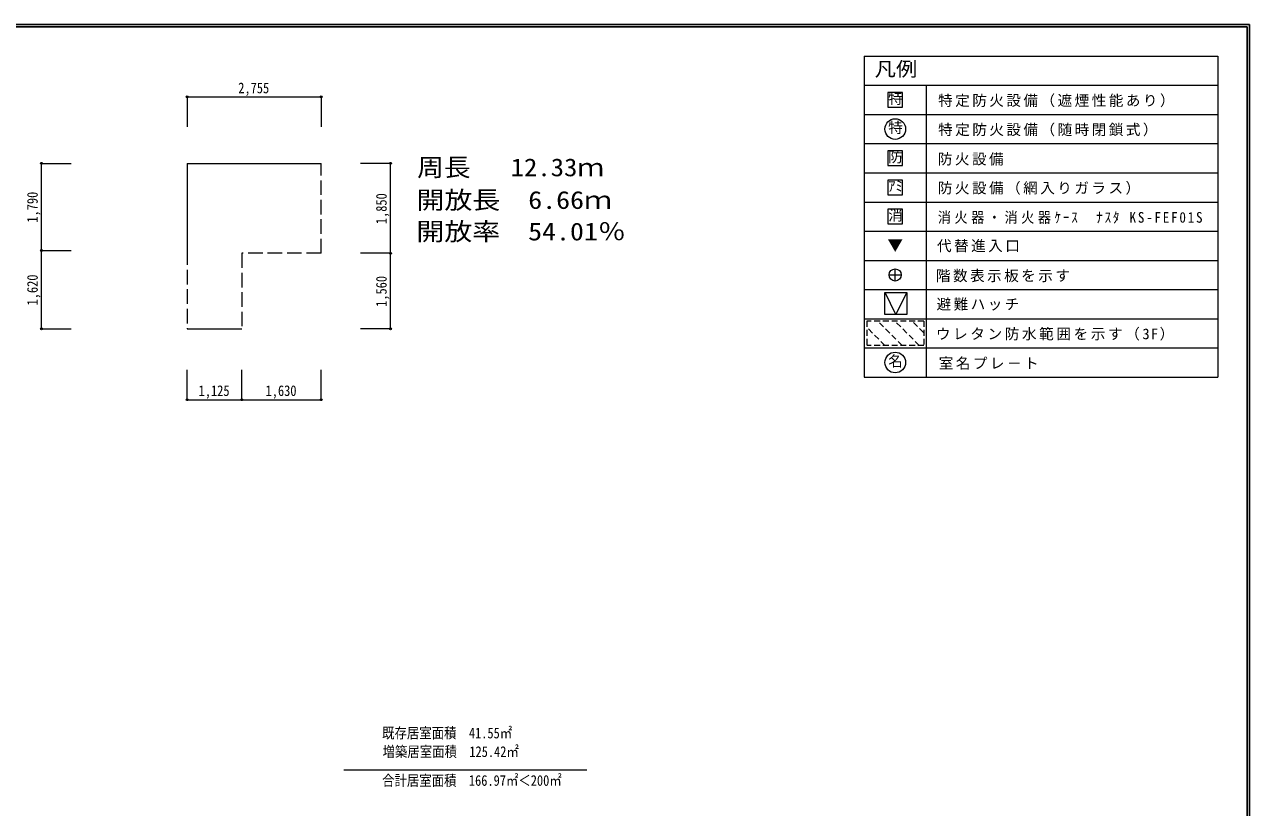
# Model space of a CAD drawing. Units: millimetres at full size. Extents: x -443943 to 462275, y -43546 to 79452.
# Drawn here: x 3496 to 28692, y 173 to 16273 of the extents above; entities that cross this region are included whole.
import ezdxf
from ezdxf.enums import TextEntityAlignment as Align

# ---------------------------------------------------------------- set-up
doc = ezdxf.new("R2010")
doc.units = ezdxf.units.MM
doc.header["$LTSCALE"] = 100
doc.header["$PDMODE"] = 32
doc.header["$PDSIZE"] = 40
for name, pattern in [('CHAIN1', [8, 5, -1, 1, -1]), ('DASHED1', [1.8, 1.2, -0.6]), ('DASHED3', [4, 3, -1])]:
    doc.linetypes.add(name, pattern=pattern)
for name, color, linetype, lineweight in [('4-1_通り芯', 4, 'Continuous', 9), ('4-B_E-PANL', 1, 'Continuous', 18), ('8-1_通り芯', 7, 'Continuous', 15)]:
    doc.layers.add(name, color=color, linetype=linetype, lineweight=lineweight)
doc.styles.add('HGｺﾞｼｯｸM', font='')
doc.styles.add('ＭＳ ゴシック', font='')
doc.styles.get('HGｺﾞｼｯｸM').set_extended_font_data('HGｺﾞｼｯｸM')
doc.styles.get('ＭＳ ゴシック').set_extended_font_data('MS Gothic')

msp = doc.modelspace()

# ---------------------------------------------------------------- linework, layer by layer
at = {"layer": '4-1_通り芯', "color": 5, "lineweight": 30}
for p, q in [((-26707.8, 16273.1), (28692.2, 16273.1)), ((-26657.8, 16223.1), (28642.2, 16223.1)), ((28642.2, 16223.1), (28642.2, -21030.8)), ((28692.2, 16273.1), (28692.2, -23080.8))]:
    msp.add_line(p, q, dxfattribs=at)
at = {"layer": '4-1_通り芯', "color": 7, "lineweight": 15}
for p, q in [((20768.6, 15623.1), (28042.2, 15623.1)), ((20768.6, 15623.1), (20768.6, 9023.2)), ((28042.2, 15623.1), (28042.2, 9023.2)), ((20768.6, 15023.1), (28042.2, 15023.1)), ((22042.2, 15023.1), (22042.2, 9023.2)), ((20768.6, 14423.1), (28042.2, 14423.1)), ((20768.6, 13823.1), (28042.2, 13823.1)), ((20768.6, 13223.1), (28042.2, 13223.1)), ((20768.6, 12623.1), (28042.2, 12623.1)), ((20768.6, 12023.1), (28042.2, 12023.1)), ((20768.6, 11423.1), (28042.2, 11423.1)), ((20768.6, 10823.1), (28042.2, 10823.1)), ((21643.7, 10532.5), (21643.7, 10521.3)), ((20768.6, 10223.1), (28042.2, 10223.1)), ((20768.6, 9623.2), (28042.2, 9623.2)), ((20768.6, 9023.2), (28042.2, 9023.2))]:
    msp.add_line(p, q, dxfattribs=at)
at = {"layer": '4-1_通り芯', "color": 1, "lineweight": 18}
for p, q in [((21255.4, 14873.1), (21255.4, 14573.1)), ((21555.4, 14873.1), (21255.4, 14873.1)), ((21555.4, 14573.1), (21555.4, 14873.1)), ((21255.4, 14573.1), (21555.4, 14573.1)), ((21255.4, 13673.1), (21255.4, 13373.1)), ((21555.4, 13673.1), (21255.4, 13673.1)), ((21555.4, 13373.1), (21555.4, 13673.1)), ((21255.4, 13373.1), (21555.4, 13373.1)), ((21255.4, 13073.1), (21255.4, 12773.1)), ((21555.4, 13073.1), (21255.4, 13073.1)), ((21555.4, 12773.1), (21555.4, 13073.1)), ((21255.4, 12773.1), (21555.4, 12773.1)), ((21255.4, 12473.1), (21255.4, 12173.1)), ((21555.4, 12473.1), (21255.4, 12473.1)), ((21555.4, 12173.1), (21555.4, 12473.1)), ((21255.4, 12173.1), (21555.4, 12173.1))]:
    msp.add_line(p, q, dxfattribs=at)
at = {"layer": '4-1_通り芯', "color": 2, "lineweight": 15}
for p, q in [((21280.2, 11123.1), (21530.5, 11123.1)), ((21405.4, 10998), (21405.4, 11248.3))]:
    msp.add_line(p, q, dxfattribs=at)
at = {"layer": '4-1_通り芯', "color": 2, "linetype": 'CHAIN1', "lineweight": 15}
for p, q in [((21418.7, 10313.3), (21193.7, 10763.2)), ((21643.7, 10763.2), (21418.7, 10313.3))]:
    msp.add_line(p, q, dxfattribs=at)
at = {"layer": '4-1_通り芯', "linetype": 'DASHED1'}
for p, q in [((21992.2, 10173.1), (20818.6, 10173.1)), ((20818.6, 10173.1), (20818.6, 9673.1)), ((21547.5, 9673.1), (21047.5, 10173.1)), ((21901.1, 9673.1), (21401.1, 10173.1)), ((21992.2, 9935.6), (21754.6, 10173.1)), ((21992.2, 10173.1), (21992.2, 9673.1)), ((21194, 9673.1), (20818.6, 10048.5)), ((20840.4, 9673.1), (20818.6, 9694.9)), ((21992.2, 9673.1), (20818.6, 9673.1))]:
    msp.add_line(p, q, dxfattribs=at)
at = {"layer": '4-1_通り芯', "color": 2, "lineweight": 15}
msp.add_lwpolyline([(21193.7, 10313.3), (21193.7, 10763.2), (21643.7, 10763.2), (21643.7, 10313.3)], close=True, dxfattribs=at)
at = {"layer": '4-1_通り芯', "color": 1, "lineweight": 18}
for centre in [(21405.4, 14123), (21405.4, 9323.1)]:
    msp.add_circle(centre, 212.1, dxfattribs=at)
at = {"layer": '4-1_通り芯', "color": 2, "lineweight": 15}
msp.add_circle((21405.4, 11123.1), 125.1, dxfattribs=at)
at = {"layer": '4-1_通り芯', "color": 1}
msp.add_solid([(21554.9, 11856.8), (21254.9, 11856.8), (21404.9, 11597)], dxfattribs=at)
at = {"layer": '4-B_E-PANL', "color": 7, "lineweight": 15}
msp.add_line((10067.3, 945.9), (15060.2, 945.9), dxfattribs=at)
at = {"layer": '8-1_通り芯'}
for p, q in [((6840, 14783.5), (6915, 14783.5)), ((6840, 14783.5), (6840, 14171.2)), ((6915, 14783.5), (9595, 14783.5)), ((9595, 14783.5), (9595, 14171.2)), ((3844.2, 11628.2), (3844.2, 13418.2)), ((3844.2, 13418.2), (4456.5, 13418.2)), ((11021, 13418.2), (10408.7, 13418.2)), ((11021, 11568.2), (11021, 13418.2)), ((3844.2, 10016), (3844.2, 11628.2)), ((3844.2, 11628.2), (4456.5, 11628.2)), ((11021, 11568.2), (10408.7, 11568.2)), ((11021, 10016), (11021, 11568.2)), ((3844.2, 10016), (4456.5, 10016)), ((11021, 10016), (10408.7, 10016)), ((6840, 8558.4), (6840, 9170.7)), ((7965, 8558.4), (7965, 9170.7)), ((9595, 8558.4), (9595, 9170.7)), ((6840, 8558.4), (7965, 8558.4)), ((7965, 8558.4), (9595, 8558.4))]:
    msp.add_line(p, q, dxfattribs=at)
at = {"layer": '8-1_通り芯', "color": 2}
for p, q in [((6840, 13418.2), (9595, 13418.2)), ((6840, 13418.2), (6840, 11628.2)), ((6840, 10016), (7965, 10016))]:
    msp.add_line(p, q, dxfattribs=at)
at = {"layer": '8-1_通り芯', "color": 4, "linetype": 'DASHED3', "lineweight": 9}
for p, q in [((9595, 11568.2), (9595, 13418.2)), ((6840, 11628.2), (6840, 10016))]:
    msp.add_line(p, q, dxfattribs=at)
msp.add_lwpolyline([(9595, 11568.2), (7965, 11568.2), (7965, 10016)], dxfattribs=at)
at = {"layer": '8-1_通り芯'}
for p in [(6840, 14783.5), (9595, 14783.5), (3844.2, 13418.2), (11021, 13418.2), (3844.2, 11628.2), (11021, 11568.2), (3844.2, 10016), (11021, 10016), (6840, 8558.4), (7965, 8558.4), (9595, 8558.4)]:
    msp.add_point(p, dxfattribs=at)

# ---------------------------------------------------------------- texts
at = {"layer": '4-1_通り芯', "color": 2, "style": 'HGｺﾞｼｯｸM', "width": 1.1}
msp.add_text('凡例', height=293.3, dxfattribs=at).set_placement((20980.4, 15123.1), align=Align.BOTTOM_LEFT)
at = {"layer": '4-1_通り芯', "color": 1, "style": 'ＭＳ ゴシック'}
for s, p in [('特', (21260.7, 14576.5)), ('特', (21260.7, 13976.4)), ('防', (21260.7, 13376.5)), ('ｱﾐ', (21260.7, 12776.5)), ('消', (21260.7, 12176.5)), ('名', (21260.7, 9176.5))]:
    msp.add_text(s, height=219.9, dxfattribs=at).set_placement(p, align=Align.BOTTOM_LEFT)
at = {"layer": '4-1_通り芯', "color": 7, "char_height": 219.9, "attachment_point": 7}
for s, insert, style in [('\\T1.17;特定防火設備（遮煙性能あり）', (22288.4, 14573.1), 'ＭＳ ゴシック'), ('\\T1.17;特定防火設備（随時閉鎖式）', (22288.4, 13973), 'ＭＳ ゴシック'), ('\\T1.17;防火設備', (22282, 13373.1), 'ＭＳ ゴシック'), ('\\T1.17;防火設備（網入りガラス）', (22282, 12773.1), 'ＭＳ ゴシック'), ('\\T1.27;\\W0.9;消火器・消火器ｹｰｽ\u3000ﾅｽﾀ\\~KS-FEF01S', (22282, 12173.1), 'ＭＳ ゴシック'), ('\\T1.17;代替進入口', (22264.8, 11588.6), 'ＭＳ ゴシック'), ('\\T1.17;階数表示板を示す', (22242.2, 10973.1), 'HGｺﾞｼｯｸM'), ('\\T1.17;避難ハッチ', (22255.5, 10388.2), 'ＭＳ ゴシック'), ('\\T1.18;ウレタン防水範囲を示す（3F）', (22242.2, 9773.1), 'ＭＳ ゴシック'), ('\\T1.17;室名プレ－ト', (22301.1, 9173.1), 'ＭＳ ゴシック')]:
    msp.add_mtext(s, dxfattribs=dict(at, insert=insert, style=style))
at = {"layer": '4-B_E-PANL', "color": 7, "style": 'ＭＳ ゴシック', "width": 0.85}
for s, p in [('既存居室面積\u300041.55㎡', (10851.2, 1528.8)), ('増築居室面積\u3000125.42㎡', (10861, 1145.7)), ('合計居室面積\u3000166.97㎡＜200㎡', (10851.2, 552.7))]:
    msp.add_text(s, height=219.9, dxfattribs=at).set_placement(p, align=Align.BOTTOM_LEFT)
at = {"layer": '8-1_通り芯', "style": 'ＭＳ ゴシック', "width": 0.85}
for s, p in [('2,755', (7892.5, 14793.5)), ('1,125', (7077.5, 8568.4)), ('1,630', (8455, 8568.4))]:
    msp.add_text(s, height=219.9, dxfattribs=at).set_placement(p, align=Align.BOTTOM_LEFT)
at = {"layer": '8-1_通り芯', "color": 6, "style": 'ＭＳ ゴシック'}
for s, width, p in [('周長\u3000 12.33ｍ', 1.1, (11571.3, 13042.7)), ('開放長\u30006.66ｍ', 1.15, (11557, 12371.5)), ('開放率\u300054.01％', 1.15, (11554.9, 11723.3))]:
    msp.add_text(s, height=366.6, dxfattribs=dict(at, width=width)).set_placement(p, align=Align.BOTTOM_LEFT)
at = {"layer": '8-1_通り芯', "style": 'ＭＳ ゴシック', "width": 0.85}
for s, p in [('1,790', (3834.2, 12198.2)), ('1,850', (11011, 12168.2)), ('1,620', (3834.2, 10497.1)), ('1,560', (11011, 10467.1))]:
    msp.add_text(s, height=219.9, rotation=90, dxfattribs=at).set_placement(p, align=Align.BOTTOM_LEFT)

doc.saveas('drawing.dxf')
